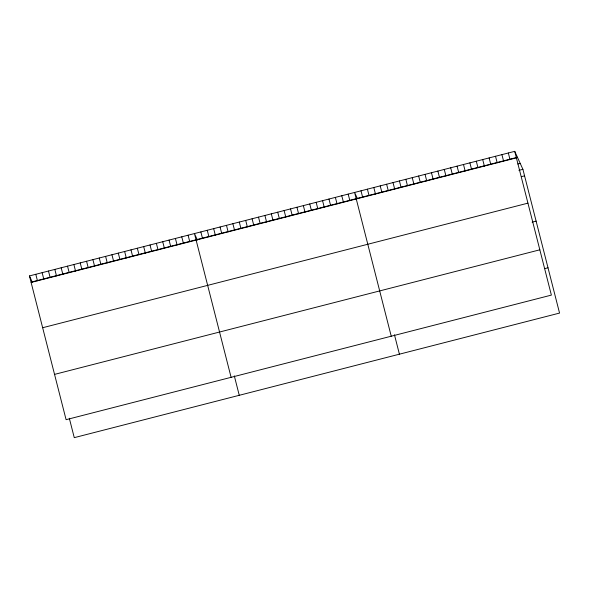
<?xml version="1.0" encoding="UTF-8"?>
<svg xmlns="http://www.w3.org/2000/svg" width="589" height="589" viewBox="0 0 589 589"><rect width="100%" height="100%" fill="white"/><g stroke="black" fill="none" stroke-linecap="round" stroke-linejoin="round"><path stroke-width="0.88" d="M514.734 151.344L551.378 295.104L66.093 419.685L29.45 275.924L514.734 151.344L522.907 169.315L559.55 313.076L74.266 437.656L69.318 418.249M32.145 281.859L517.436 157.278M31.114 282.44L516.398 157.859M517.812 164.007L520.212 163.389M518.902 170.346L522.907 169.315M521.361 176.656L524.563 175.831M42.658 327.727L527.943 203.146M532.11 222.149L536.108 221.125M54.549 374.39L539.833 249.81M544.803 268.606L548.006 267.789M357.287 198.39L354.593 192.456L391.236 336.216M197.396 240.054L194.451 233.568L231.094 377.321M29.45 275.924L32.395 282.411M508.329 152.985L509.993 159.501M501.924 154.635L503.588 161.15M495.518 156.276L497.182 162.792M489.113 157.926L490.777 164.434M482.708 159.567L484.372 166.083M476.302 161.209L477.966 167.725M469.897 162.858L471.561 169.367M463.491 164.5L465.148 171.016M457.086 166.142L458.743 172.658M450.681 167.791L452.337 174.3M444.275 169.433L445.932 175.949M437.87 171.075L439.527 177.591M431.465 172.724L433.121 179.233M425.059 174.366L426.716 180.882M418.654 176.008L420.31 182.524M412.241 177.657L413.905 184.173M405.836 179.299L407.5 185.815M399.43 180.948L401.094 187.457M393.025 182.59L394.689 189.106M386.62 184.232L388.284 190.748M380.214 185.881L381.878 192.389M373.809 187.523L375.473 194.039M367.403 189.165L369.067 195.681M360.998 190.814L362.662 197.322M394.461 334.78L399.408 354.188M348.187 194.098L349.844 200.613M341.782 195.747L343.439 202.255M335.377 197.389L337.033 203.904M328.971 199.03L330.628 205.546M322.566 200.68L324.222 207.188M316.16 202.321L317.817 208.837M309.755 203.963L311.412 210.479M303.35 205.613L305.006 212.128M296.937 207.254L298.601 213.77M290.532 208.904L292.196 215.412M284.126 210.545L285.79 217.061M277.721 212.187L279.385 218.703M271.315 213.836L272.979 220.345M264.91 215.478L266.574 221.994M258.505 217.12L260.169 223.636M252.099 218.769L253.763 225.278M245.694 220.411L247.358 226.927M239.289 222.053L240.945 228.569M232.883 223.702L234.54 230.211M226.478 225.344L228.134 231.86M220.072 226.986L221.729 233.502M213.667 228.635L215.324 235.151M207.262 230.277L208.918 236.793M200.856 231.919L202.513 238.435M234.312 375.885L239.259 395.3M188.105 235.195L189.761 241.711M181.758 236.822L183.415 243.338M175.412 238.457L177.068 244.965M169.065 240.084L170.722 246.6M162.719 241.711L164.375 248.227M156.372 243.338L158.029 249.854M150.026 244.972L151.682 251.481M143.679 246.6L145.343 253.115M137.333 248.227L138.997 254.742M130.986 249.861L132.65 256.37M124.64 251.488L126.304 258.004M118.293 253.115L119.957 259.631M111.947 254.742L113.611 261.258M105.6 256.377L107.264 262.885M99.254 258.004L100.918 264.52M92.907 259.631L94.571 266.147M86.568 261.258L88.225 267.774M80.222 262.893L81.878 269.401M73.875 264.52L75.532 271.036M67.529 266.147L69.185 272.663M61.182 267.781L62.839 274.29M54.836 269.409L56.492 275.924M48.489 271.036L50.146 277.552M42.143 272.663L43.8 279.179M35.796 274.297L37.453 280.806"/></g></svg>
